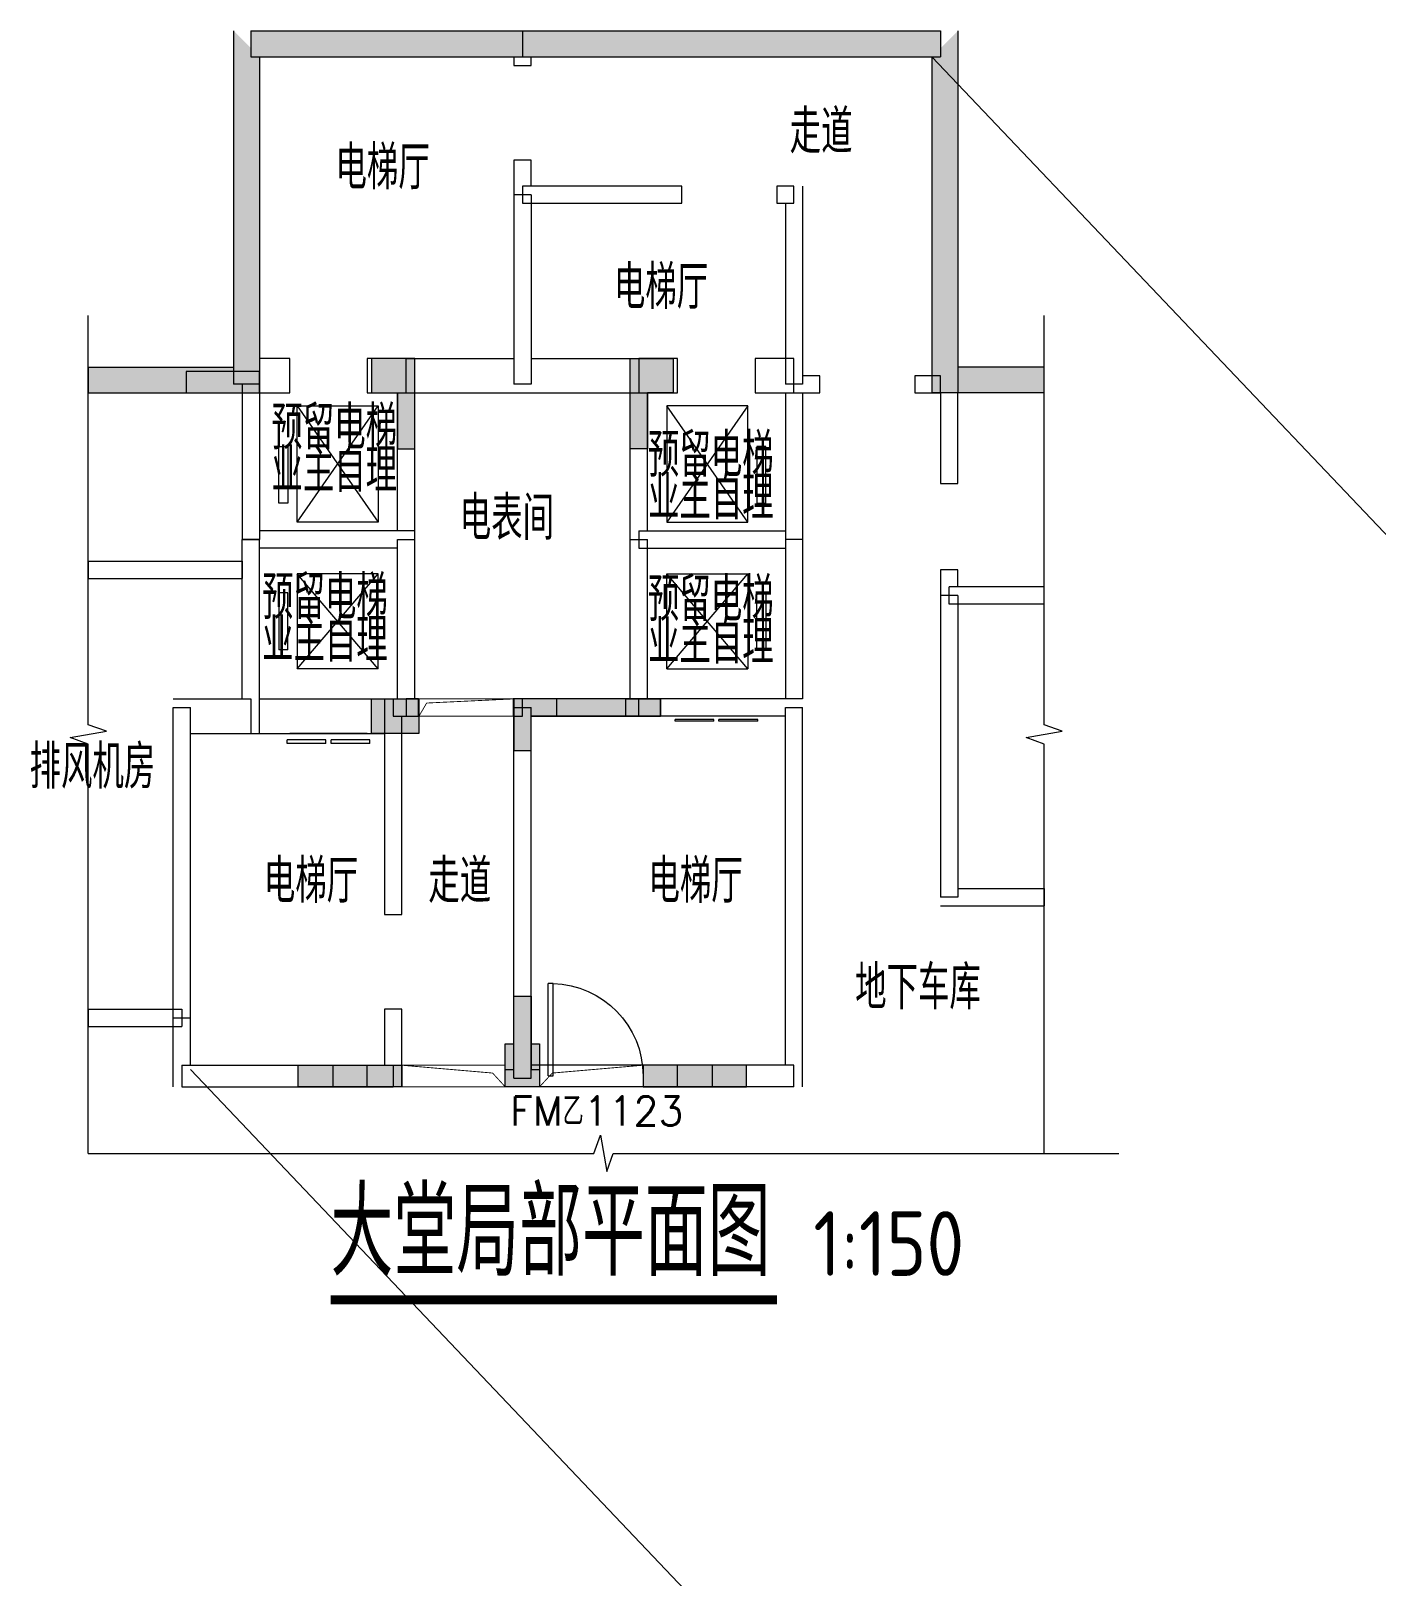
# Model space of a CAD drawing. Extents: x -264757 to 1033689, y 4049843 to 4347093.
# Drawn here: x -99724 to -84118, y 4109027 to 4126954 of the extents above; entities that cross this region are included whole.
import ezdxf
from ezdxf.xclip import XClip

# ---------------------------------------------------------------- set-up
doc = ezdxf.new("R2010")
doc.units = 0
doc.header["$LTSCALE"] = 1000
doc.header["$MEASUREMENT"] = 0
doc.header["$XCLIPFRAME"] = 0
doc.layers.add('无关图层', color=8, linetype='Continuous', lineweight=0)
doc.styles.add('AX-01DK-PB01$0$AX-001DK-01-PB01-02$0$_TCH_WINDOW', font='SIMPLEX', dxfattribs={"bigfont": 'GBCBIG'})
doc.styles.add('AX-01DK-PB01$0$Standard', font='gbenor.shx', dxfattribs={"bigfont": 'gbcbig.shx'})
doc.styles.add('AX-01DK-PB01$1$AX-001DK-01-PB01-02$0$Standard', font='gbenor.shx', dxfattribs={"bigfont": 'gbcbig.shx'})

# ---------------------------------------------------------------- blocks, each defined once
blk = doc.blocks.new('AX-01DK-PB01$0$AX-001DK-01-PP01$0$AX-001DK-01-PP01$0$$DORLIB2D$00000127')
at = {"layer": '无关图层'}
for points in [[(-0.533, 0.795), (-0.533, 0.69)], [(-0.033, 0.795), (-0.533, 0.795)], [(-0.033, 0.69), (-0.533, 0.69)], [(-0.033, 0.795), (-0.033, 0.69)], [(0.533, 0.795), (0.033, 0.795)], [(0.033, 0.795), (0.033, 0.69)], [(0.533, 0.69), (0.033, 0.69)], [(0.533, 0.795), (0.533, 0.69)], [(0.5, 0.5), (-0.5, 0.5)]]:
    blk.add_lwpolyline(points, dxfattribs=at)
blk = doc.blocks.new('AX-01DK-PB01$0$$DorLib2D$00000001')
at = {"layer": '无关图层'}
for p, q in [((0.45, 0.975), (0.5, 0.975)), ((0.45, 0), (0.45, 0.975)), ((0.5, 0), (0.5, 0.975)), ((0.5, 0), (0.45, 0))]:
    blk.add_line(p, q, dxfattribs=at)
at = {"layer": '无关图层', "lineweight": 13}
blk.add_arc((0.475, 0), 0.975, 91.4693, 180, dxfattribs=at)
blk = doc.blocks.new('SX-600-PB02-WNC')
at = {"layer": '无关图层'}
h = blk.add_hatch(color=256, dxfattribs=at)
h.dxf.hatch_style = 1
h.paths.add_polyline_path([(6950, 14350), (6950, 13950), (7250, 13950), (7250, 13300), (7450, 13300), (7450, 14350)])
for points in [[(7250, 13950), (7250, 13300), (7450, 13300), (7450, 14350), (6950, 14350), (6950, 13950)], [(10150, 13950), (10150, 13300), (9950, 13300), (9950, 14350), (10450, 14350), (10450, 13950)], [(4800, 14200), (4800, 13950), (5650, 13950), (5650, 14200)], [(7500, 10000), (6950, 10000), (6950, 10400), (7500, 10400)], [(8800, 9800), (8800, 10200), (9100, 10200), (9100, 10400), (8600, 10400), (8600, 9800)], [(9900, 10400), (10300, 10400), (10300, 10200), (9900, 10200)], [(8800, 6400), (8900, 6400), (8900, 5900), (8500, 5900), (8500, 6400), (8600, 6400), (8600, 6950), (8800, 6950)], [(6500, 5900), (6100, 5900), (6100, 6150), (6500, 6150)], [(7300, 5900), (6900, 5900), (6900, 6150), (7300, 6150)], [(10100, 5900), (10500, 5900), (10500, 6150), (10100, 6150)], [(10900, 5900), (11300, 5900), (11300, 6150), (10900, 6150)]]:
    blk.add_hatch(color=256, dxfattribs=at).paths.add_polyline_path(points)
h = blk.add_hatch(color=256, dxfattribs=at)
h.dxf.hatch_style = 1
h.paths.add_polyline_path([(10450, 14350), (10450, 13950), (10150, 13950), (10150, 13300), (9950, 13300), (9950, 14350)])
h = blk.add_hatch(color=256, dxfattribs=at)
h.dxf.hatch_style = 1
h.paths.add_polyline_path([(4800, 14200), (4800, 13950), (5650, 13950), (5650, 14200)])
h = blk.add_hatch(color=256, dxfattribs=at)
h.dxf.hatch_style = 1
h.paths.add_polyline_path([(8800, 10200), (8800, 9800), (8600, 9800), (8600, 10200), (8600, 10200), (8600, 10400), (7450, 10400), (7450, 10400), (9950, 10400), (9950, 10400), (10300, 10400), (10300, 10200)])
h = blk.add_hatch(color=256, dxfattribs=at)
h.dxf.hatch_style = 1
h.paths.add_polyline_path([(8500, 6100), (8600, 6100), (8600, 6950), (8800, 6950), (8800, 6100), (8900, 6100), (8900, 5900), (8500, 5900)])
h = blk.add_hatch(color=256, dxfattribs=at)
h.dxf.hatch_style = 1
h.paths.add_polyline_path([(6100, 6150), (7300, 6150), (7300, 5900), (6100, 5900)])
h = blk.add_hatch(color=256, dxfattribs=at)
h.dxf.hatch_style = 1
h.paths.add_polyline_path([(11300, 6150), (10100, 6150), (10100, 5900), (11300, 5900)])
for points in [[(6950, 14350), (6950, 13950), (7250, 13950), (7250, 13300), (7450, 13300), (7450, 14350)], [(7250, 13950), (7250, 13300), (7450, 13300), (7450, 14350), (6950, 14350), (6950, 13950)], [(10450, 14350), (10450, 13950), (10150, 13950), (10150, 13300), (9950, 13300), (9950, 14350)], [(10150, 13950), (10150, 13300), (9950, 13300), (9950, 14350), (10450, 14350), (10450, 13950)], [(4800, 14200), (4800, 13950), (5650, 13950), (5650, 14200)], [(7500, 10000), (6950, 10000), (6950, 10400), (7500, 10400)], [(8600, 9800), (8800, 9800), (8800, 10200), (10300, 10200), (10300, 10400), (8600, 10400)], [(8800, 9800), (8800, 10200), (9100, 10200), (9100, 10400), (8600, 10400), (8600, 9800)], [(9900, 10400), (10300, 10400), (10300, 10200), (9900, 10200)], [(8500, 6100), (8600, 6100), (8600, 6950), (8800, 6950), (8800, 6100), (8900, 6100), (8900, 5900), (8500, 5900)], [(8800, 6400), (8900, 6400), (8900, 5900), (8500, 5900), (8500, 6400), (8600, 6400), (8600, 6950), (8800, 6950)], [(6500, 5900), (6100, 5900), (6100, 6150), (6500, 6150)], [(6100, 6150), (7300, 6150), (7300, 5900), (6100, 5900)], [(7300, 5900), (6900, 5900), (6900, 6150), (7300, 6150)], [(11300, 6150), (10100, 6150), (10100, 5900), (11300, 5900)], [(10100, 5900), (10500, 5900), (10500, 6150), (10100, 6150)], [(10900, 5900), (11300, 5900), (11300, 6150), (10900, 6150)]]:
    blk.add_lwpolyline(points, close=True, dxfattribs=at)
at = {"layer": '无关图层', "ltscale": 0.5}
blk.add_lwpolyline([(4800, 14200), (4800, 13950), (5650, 13950), (5650, 14200)], close=True, dxfattribs=at)
at = {"layer": '无关图层', "const_width": 10}
for points in [[(7500, 10200), (8600, 10200), (8600, 10400), (7500, 10400)], [(8500, 5900), (7300, 5900), (7300, 6150), (8500, 6150)], [(8900, 5900), (10100, 5900), (10100, 6150), (8900, 6150)]]:
    blk.add_lwpolyline(points, close=True, dxfattribs=at)
for points in [[(7500, 10200), (7589, 10352), (8600, 10400)], [(8500, 5900), (8354, 6059), (7300, 6150)], [(8900, 5900), (9046, 6059), (10100, 6150)]]:
    blk.add_lwpolyline(points, dxfattribs=at)
blk = doc.blocks.new('SX-CK-PB01-WNC')
at = {"layer": '无关图层'}
blk.add_blockref('SX-600-PB02-WNC', (18306, 23699), dxfattribs=at)
blk = doc.blocks.new('AX-01DK-PB01$0$A$C7073ff39')
at = {"layer": '无关图层'}
blk.add_blockref('SX-CK-PB01-WNC', (-28456, -37649), dxfattribs=at)

msp = doc.modelspace()

# ---------------------------------------------------------------- hatches: boundary and pattern name
at = {"layer": '无关图层'}
for points in [[(-97071.6, 4126654.4), (-97371.6, 4126954.4), (-97371.6, 4122854.4), (-97071.6, 4122854.4)], [(-97171.6, 4126654.4), (-94021.5, 4126654.4), (-94021.5, 4126954.4), (-97171.6, 4126954.4)], [(-94021.5, 4126654.4), (-89171.2, 4126654.4), (-89171.2, 4126954.4), (-94021.5, 4126954.4)], [(-88971.2, 4126954.4), (-89271.2, 4126654.4), (-89271.2, 4122754.4), (-88971.2, 4122754.4)], [(-99058.5, 4122754.4), (-97071.6, 4122754.4), (-97371.6, 4123054.4), (-99058.5, 4123054.4)], [(-87969.2, 4123054.4), (-88971.2, 4123054.4), (-89271.2, 4122754.4), (-87969.2, 4122754.4)]]:
    msp.add_hatch(color=256, dxfattribs=at).paths.add_polyline_path(points)

# ---------------------------------------------------------------- linework, layer by layer
for p, q in [((-97371.6, 4126954.4), (-97371.6, 4122854.4)), ((-97171.6, 4126954.4), (-94021.5, 4126954.4)), ((-97171.6, 4126954.4), (-97171.6, 4126654.4)), ((-94021.5, 4126954.4), (-89171.2, 4126954.4)), ((-94021.5, 4126954.4), (-94021.5, 4126654.4)), ((-89171.2, 4126954.4), (-89171.2, 4126654.4)), ((-88971.2, 4126954.4), (-88971.2, 4122754.4)), ((-97171.6, 4126654.4), (-94021.5, 4126654.4)), ((-97071.6, 4126654.4), (-97071.6, 4122854.4)), ((-94121.5, 4126654.4), (-94121.5, 4126554.4)), ((-94121.5, 4126554.4), (-93921.5, 4126554.4)), ((-94021.5, 4126654.4), (-89171.2, 4126654.4)), ((-93921.5, 4126554.4), (-93921.5, 4126654.4)), ((-89271.2, 4126654.4), (-89271.2, 4122754.4)), ((-89271.2, 4126654.4), (-69033.4, 4105358)), ((-93921.5, 4125454.4), (-94121.5, 4125454.4)), ((-94121.5, 4125454.4), (-94121.5, 4125054.4)), ((-93921.5, 4125154.4), (-93921.5, 4125454.4)), ((-92171.2, 4125154.4), (-94021.5, 4125154.4)), ((-94021.5, 4125154.4), (-94021.5, 4124954.4)), ((-92171.2, 4124954.4), (-92171.2, 4125154.4)), ((-90871.2, 4125154.4), (-91071.2, 4125154.4)), ((-91071.2, 4125154.4), (-91071.2, 4124954.4)), ((-90871.2, 4124954.4), (-90871.2, 4125154.4)), ((-90771.2, 4125154.4), (-90771.2, 4122854.4)), ((-94121.5, 4125054.4), (-94121.5, 4122854.4)), ((-93921.5, 4125054.4), (-94121.5, 4125054.4)), ((-94021.5, 4124954.4), (-92171.2, 4124954.4)), ((-93921.5, 4125054.4), (-93921.5, 4122854.4)), ((-91071.2, 4124954.4), (-90871.2, 4124954.4)), ((-90971.2, 4124954.4), (-90971.2, 4122854.4)), ((-96721.6, 4123154.4), (-97071.6, 4123154.4)), ((-96721.6, 4122754.4), (-96721.6, 4123154.4)), ((-95371.6, 4123154.4), (-95821.6, 4123154.4)), ((-95821.6, 4123154.4), (-95821.6, 4122754.4)), ((-95371.6, 4123154.4), (-94121.5, 4123154.4)), ((-95371.6, 4122754.4), (-95371.6, 4123154.4)), ((-93921.5, 4123154.4), (-92671.6, 4123154.4)), ((-92221.6, 4123154.4), (-92671.6, 4123154.4)), ((-92671.6, 4123154.4), (-92671.6, 4122754.4)), ((-92221.6, 4122754.4), (-92221.6, 4123154.4)), ((-90871.2, 4123154.4), (-91321.6, 4123154.4)), ((-91321.6, 4123154.4), (-91321.6, 4122754.4)), ((-90871.2, 4122754.4), (-90871.2, 4123154.4)), ((-99058.5, 4123054.4), (-97371.6, 4123054.4)), ((-99058.5, 4123054.4), (-99058.5, 4122754.4)), ((-90571.2, 4122954.4), (-90771.2, 4122954.4)), ((-90571.2, 4122754.4), (-90571.2, 4122954.4)), ((-89171.2, 4122954.4), (-89471.2, 4122954.4)), ((-89471.2, 4122954.4), (-89471.2, 4122754.4)), ((-89171.2, 4122754.4), (-89171.2, 4122954.4)), ((-87969.2, 4123054.4), (-88971.2, 4123054.4)), ((-87969.2, 4122754.4), (-87969.2, 4123054.4)), ((-99058.5, 4122754.4), (-97071.6, 4122754.4)), ((-97071.6, 4122854.4), (-97371.6, 4122854.4)), ((-97271.6, 4122854.4), (-97271.6, 4121054.4)), ((-97071.6, 4122854.4), (-97271.6, 4122854.4)), ((-97071.6, 4122854.4), (-97071.6, 4121054.4)), ((-97071.6, 4122754.4), (-96721.6, 4122754.4)), ((-95821.6, 4122754.4), (-95371.6, 4122754.4)), ((-95471.6, 4121154.4), (-95471.6, 4122754.4)), ((-95371.6, 4122754.4), (-94021.5, 4122754.4)), ((-95271.6, 4121054.4), (-95271.6, 4122754.4)), ((-93921.5, 4122854.4), (-94121.5, 4122854.4)), ((-94121.5, 4122754.4), (-92671.6, 4122754.4)), ((-92771.6, 4121054.4), (-92771.6, 4122754.4)), ((-92671.6, 4122754.4), (-92221.6, 4122754.4)), ((-92571.6, 4121154.4), (-92571.6, 4122754.4)), ((-91321.6, 4122754.4), (-90871.2, 4122754.4)), ((-90771.2, 4122854.4), (-90971.2, 4122854.4)), ((-90971.2, 4122754.4), (-90971.2, 4121054.4)), ((-90971.2, 4122754.4), (-90571.2, 4122754.4)), ((-90771.2, 4122754.4), (-90771.2, 4121054.4)), ((-89471.2, 4122754.4), (-89171.2, 4122754.4)), ((-87969.2, 4122754.4), (-89271.2, 4122754.4)), ((-88971.2, 4122754.4), (-89271.2, 4122754.4)), ((-89171.2, 4122755.2), (-89171.2, 4121703.7)), ((-88971.2, 4122755.2), (-89171.2, 4122755.2)), ((-88971.2, 4121703.7), (-88971.2, 4122755.2)), ((-96636.6, 4122604.4), (-95696.6, 4122604.4)), ((-96636.6, 4121254.4), (-96636.6, 4122604.4)), ((-96636.6, 4121254.4), (-95696.6, 4122604.4)), ((-96636.6, 4122604.4), (-95696.6, 4121254.4)), ((-95696.6, 4122604.4), (-95696.6, 4121254.4)), ((-91406.6, 4122604.4), (-92346.6, 4122604.4)), ((-92346.6, 4122604.4), (-92346.6, 4121254.4)), ((-91406.6, 4121254.4), (-92346.6, 4122604.4)), ((-91406.6, 4122604.4), (-92346.6, 4121254.4)), ((-91406.6, 4121254.4), (-91406.6, 4122604.4)), ((-96846.6, 4122134.4), (-96741.6, 4122134.4)), ((-96846.6, 4121474.4), (-96846.6, 4122134.4)), ((-96741.6, 4122134.4), (-96741.6, 4121474.4)), ((-91196.6, 4122134.4), (-91301.6, 4122134.4)), ((-91301.6, 4122134.4), (-91301.6, 4121474.4)), ((-91196.6, 4121474.4), (-91196.6, 4122134.4)), ((-89171.2, 4121703.7), (-88971.2, 4121703.7)), ((-96741.6, 4121474.4), (-96846.6, 4121474.4)), ((-91301.6, 4121474.4), (-91196.6, 4121474.4)), ((-95271.6, 4121154.4), (-97071.6, 4121154.4)), ((-95696.6, 4121254.4), (-96636.6, 4121254.4)), ((-92671.6, 4121154.4), (-90971.2, 4121154.4)), ((-92671.6, 4121154.4), (-92671.6, 4120954.4)), ((-92346.6, 4121254.4), (-91406.6, 4121254.4)), ((-97271.6, 4119204.4), (-97271.6, 4121054.4)), ((-97271.6, 4121054.4), (-97071.6, 4121054.4)), ((-97071.6, 4121054.4), (-97271.6, 4121054.4)), ((-97071.6, 4118804.4), (-97071.6, 4121054.4)), ((-95471.6, 4120954.4), (-97071.6, 4120954.4)), ((-95471.6, 4119204.4), (-95471.6, 4121054.4)), ((-95471.6, 4121054.4), (-95271.6, 4121054.4)), ((-95271.6, 4119204.4), (-95271.6, 4121054.4)), ((-92771.6, 4119204.4), (-92771.6, 4121054.4)), ((-92771.6, 4121054.4), (-92571.6, 4121054.4)), ((-92671.6, 4120954.4), (-90971.2, 4120954.4)), ((-92571.6, 4119204.4), (-92571.6, 4121054.4)), ((-90771.2, 4121054.4), (-90971.2, 4121054.4)), ((-90971.2, 4121054.4), (-90971.2, 4119204.4)), ((-90771.2, 4121054.4), (-90971.2, 4121054.4)), ((-90771.2, 4121054.4), (-90771.2, 4119204.4)), ((-99058.5, 4120803), (-97271.6, 4120803)), ((-99058.5, 4120803), (-99058.5, 4120603)), ((-97271.6, 4120803), (-97271.6, 4120603)), ((-99058.5, 4120603), (-97271.6, 4120603)), ((-95696.6, 4120654.4), (-96636.6, 4120654.4)), ((-96636.6, 4120654.4), (-96636.6, 4119554.4)), ((-96636.6, 4119554.4), (-95696.6, 4120654.4)), ((-95696.6, 4119554.4), (-96636.6, 4120654.4)), ((-95696.6, 4119554.4), (-95696.6, 4120654.4)), ((-92346.6, 4119554.4), (-92346.6, 4120654.4)), ((-92346.6, 4120654.4), (-91406.6, 4120654.4)), ((-91406.6, 4119554.4), (-92346.6, 4120654.4)), ((-92346.6, 4119554.4), (-91406.6, 4120654.4)), ((-91406.6, 4120654.4), (-91406.6, 4119554.4)), ((-88971.2, 4120703.7), (-89171.2, 4120703.7)), ((-89171.2, 4120703.7), (-89171.2, 4120403.7)), ((-88971.2, 4120503.7), (-88971.2, 4120703.7)), ((-96741.6, 4120434.4), (-96846.6, 4120434.4)), ((-96846.6, 4120434.4), (-96846.6, 4119774.4)), ((-96741.6, 4119774.4), (-96741.6, 4120434.4)), ((-91301.6, 4119774.4), (-91301.6, 4120434.4)), ((-91301.6, 4120434.4), (-91196.6, 4120434.4)), ((-91196.6, 4120434.4), (-91196.6, 4119774.4)), ((-89171.2, 4120403.7), (-89171.2, 4116904.4)), ((-88971.2, 4120403.7), (-89171.2, 4120403.7)), ((-87969.2, 4120503.7), (-89071.2, 4120503.7)), ((-89071.2, 4120303.7), (-89071.2, 4120503.7)), ((-88971.2, 4120403.7), (-88971.2, 4116904.4)), ((-87969.2, 4120303.7), (-87969.2, 4120503.7)), ((-87969.2, 4120303.7), (-89071.2, 4120303.7)), ((-96741.6, 4119774.4), (-96846.6, 4119774.4)), ((-91196.6, 4119774.4), (-91301.6, 4119774.4)), ((-95696.6, 4119554.4), (-96636.6, 4119554.4)), ((-92346.6, 4119554.4), (-91406.6, 4119554.4)), ((-98071.6, 4119204.4), (-97171.6, 4119204.4)), ((-97171.6, 4119204.4), (-97171.6, 4118804.4)), ((-97071.6, 4119204.4), (-95521.5, 4119204.4)), ((-95621.5, 4119204.4), (-95621.5, 4116704.4)), ((-95521.5, 4119204.4), (-95371.6, 4119204.4)), ((-95521.5, 4119204.4), (-95521.5, 4119004.4)), ((-95227.7, 4119204.4), (-95371.6, 4119204.4)), ((-95371.6, 4119204.4), (-95371.6, 4119004.4)), ((-95227.7, 4119004.4), (-95227.7, 4119204.4)), ((-94021.2, 4119204.4), (-94127.7, 4119204.4)), ((-94127.7, 4119204.4), (-94127.7, 4119004.4)), ((-92671.6, 4119204.4), (-94021.2, 4119204.4)), ((-94021.2, 4119004.4), (-94021.2, 4119204.4)), ((-90771.4, 4119204.4), (-92671.6, 4119204.4)), ((-92671.6, 4119004.4), (-92671.6, 4119204.4)), ((-92671.6, 4119004.4), (-92671.6, 4119204.4)), ((-90771.2, 4119204.4), (-90971.2, 4119204.4)), ((-98071.6, 4115504.4), (-98071.6, 4119104.4)), ((-98071.6, 4119104.4), (-97871.6, 4119104.4)), ((-97871.6, 4115504.4), (-97871.6, 4119104.4)), ((-95521.5, 4119004.4), (-95371.6, 4119004.4)), ((-95421.5, 4116704.4), (-95421.5, 4119004.4)), ((-95371.6, 4119004.4), (-95227.7, 4119004.4)), ((-94127.7, 4119004.4), (-94021.2, 4119004.4)), ((-94121.2, 4114804.4), (-94121.2, 4119104.4)), ((-94121.2, 4119104.4), (-93921.2, 4119104.4)), ((-93921.2, 4114804.4), (-93921.2, 4119104.4)), ((-92671.6, 4119004.4), (-93921.2, 4119004.4)), ((-90971.4, 4119004.4), (-92671.6, 4119004.4)), ((-90971.4, 4114954.4), (-90971.4, 4119104.4)), ((-90971.4, 4119104.4), (-90771.4, 4119104.4)), ((-90771.4, 4114704.4), (-90771.4, 4119104.4)), ((-97871.6, 4118804.4), (-97171.6, 4118804.4)), ((-97171.6, 4118804.4), (-95621.5, 4118804.4)), ((-88971.2, 4117004.4), (-87969.2, 4117004.4)), ((-87969.2, 4117004.4), (-87969.2, 4116804.4)), ((-88971.2, 4116904.4), (-89171.2, 4116904.4)), ((-95621.5, 4116704.4), (-95421.5, 4116704.4)), ((-89171.2, 4116804.4), (-87969.2, 4116804.4)), ((-99058.5, 4115604.4), (-97971.6, 4115604.4)), ((-99058.5, 4115604.4), (-99058.5, 4115404.4)), ((-97971.6, 4115604.4), (-97971.6, 4115404.4)), ((-95421.5, 4115604.4), (-95621.5, 4115604.4)), ((-95621.5, 4115604.4), (-95621.5, 4114954.4)), ((-95421.5, 4114704.4), (-95421.5, 4115604.4)), ((-99058.5, 4115404.4), (-97971.6, 4115404.4)), ((-98071.6, 4114704.4), (-98071.6, 4115504.4)), ((-98071.6, 4115504.4), (-97871.6, 4115504.4)), ((-97871.6, 4114954.4), (-97871.6, 4115504.4)), ((-97971.6, 4114954.4), (-95521.5, 4114954.4)), ((-97971.6, 4114954.4), (-97971.6, 4114704.4)), ((-97871.6, 4114904.4), (-77633.8, 4093608)), ((-95521.5, 4114954.4), (-95521.5, 4114704.4)), ((-90871.4, 4114954.4), (-93921.2, 4114954.4)), ((-90871.4, 4114704.4), (-90871.4, 4114954.4)), ((-97971.6, 4114704.4), (-95521.5, 4114704.4)), ((-94121.2, 4114804.4), (-93921.2, 4114804.4)), ((-90871.4, 4114704.4), (-94121.2, 4114704.4))]:
    msp.add_line(p, q, dxfattribs=at)
for points in [[(-99058.5, 4113931.4), (-99058.5, 4118680.4), (-99268.5, 4118756.8), (-98848.5, 4118830.9), (-99058.5, 4118905.4), (-99058.5, 4123654.4)], [(-87969.2, 4113931.4), (-87969.2, 4118680.4), (-88179.2, 4118756.8), (-87759.2, 4118830.9), (-87969.2, 4118905.4), (-87969.2, 4123654.4)], [(-99058.5, 4113931.4), (-93192.6, 4113931.4), (-93116.1, 4114141.4), (-93042.1, 4113721.4), (-92967.6, 4113931.4), (-87101.6, 4113931.4)]]:
    msp.add_lwpolyline(points, dxfattribs=at)
at = {"layer": '无关图层', "const_width": 105}
msp.add_lwpolyline([(-96247.5, 4112233.7), (-91066.8, 4112233.7)], dxfattribs=at)

# ---------------------------------------------------------------- block references
at = {"layer": '无关图层'}
ref = msp.add_blockref('AX-01DK-PB01$0$A$C7073ff39', (-92571.6, 4122754.4), dxfattribs=at)
XClip(ref).set_block_clipping_path([(-6486.9779471948, -8683.9609408439), (5271.5972050999, 900.0000000033)])
for name, p, xscale, yscale, zscale, rotation in [('AX-01DK-PB01$0$AX-001DK-01-PP01$0$AX-001DK-01-PP01$0$$DORLIB2D$00000127', (-91771.6, 4119104.4), -900, 200, -900, 179.9999999925303), ('AX-01DK-PB01$0$AX-001DK-01-PP01$0$AX-001DK-01-PP01$0$$DORLIB2D$00000127', (-96271.6, 4119004.4), 900, -400, 900, 7.163138494857467e-09), ('AX-01DK-PB01$0$$DorLib2D$00000001', (-93171.6, 4114829.4), 1100, -1100, 1100, 179.9999999995595)]:
    msp.add_blockref(name, p, dxfattribs=dict(at, xscale=xscale, yscale=yscale, zscale=zscale, rotation=rotation))

# ---------------------------------------------------------------- texts
for s, height, style, p in [('走道', 506.38, 'AX-01DK-PB01$0$Standard', (-90921.4, 4125533.8)), ('电梯厅', 506.38, 'AX-01DK-PB01$0$Standard', (-96190.8, 4125116.3)), ('电梯厅', 506.38, 'AX-01DK-PB01$0$Standard', (-92960.4, 4123728.2)), ('预留电梯', 506.38, 'AX-01DK-PB01$0$Standard', (-96934.3, 4122099.2)), ('预留电梯', 506.38, 'AX-01DK-PB01$0$Standard', (-92565.2, 4121781)), ('业主自理', 506.38, 'AX-01DK-PB01$0$Standard', (-96934.3, 4121604.9)), ('业主自理', 506.38, 'AX-01DK-PB01$0$Standard', (-92565.2, 4121286.6)), ('电表间', 506.38, 'AX-01DK-PB01$1$AX-001DK-01-PB01-02$0$Standard', (-94748.9, 4121049.1)), ('预留电梯', 506.38, 'AX-01DK-PB01$0$Standard', (-97042, 4120129.8)), ('预留电梯', 506.38, 'AX-01DK-PB01$0$Standard', (-92565.2, 4120107.1)), ('业主自理', 506.38, 'AX-01DK-PB01$0$Standard', (-97042, 4119635.5)), ('业主自理', 506.38, 'AX-01DK-PB01$0$Standard', (-92565.2, 4119612.7)), ('排风机房', 506.38, 'AX-01DK-PB01$1$AX-001DK-01-PB01-02$0$Standard', (-99738.9, 4118163.8)), ('电梯厅', 506.38, 'AX-01DK-PB01$0$Standard', (-97021.2, 4116838.3)), ('走道', 506.38, 'AX-01DK-PB01$0$Standard', (-95113.2, 4116838.3)), ('电梯厅', 506.38, 'AX-01DK-PB01$0$Standard', (-92560.1, 4116838.3)), ('地下车库', 506.38, 'AX-01DK-PB01$0$Standard', (-90161.6, 4115604)), ('大堂局部平面图', 1012.77, 'AX-01DK-PB01$0$Standard', (-96247.5, 4112510.7)), ('1:150', 750, 'AX-01DK-PB01$0$Standard', (-90646.8, 4112510.7))]:
    msp.add_text(s, height=height, dxfattribs=dict(at, style=style)).set_placement(p)
at = {"layer": '无关图层', "style": 'AX-01DK-PB01$0$AX-001DK-01-PB01-02$0$_TCH_WINDOW'}
msp.add_text('FM乙1123', height=337.59, rotation=360, dxfattribs=at).set_placement((-94162.5, 4114254.4))

doc.saveas('drawing.dxf')
